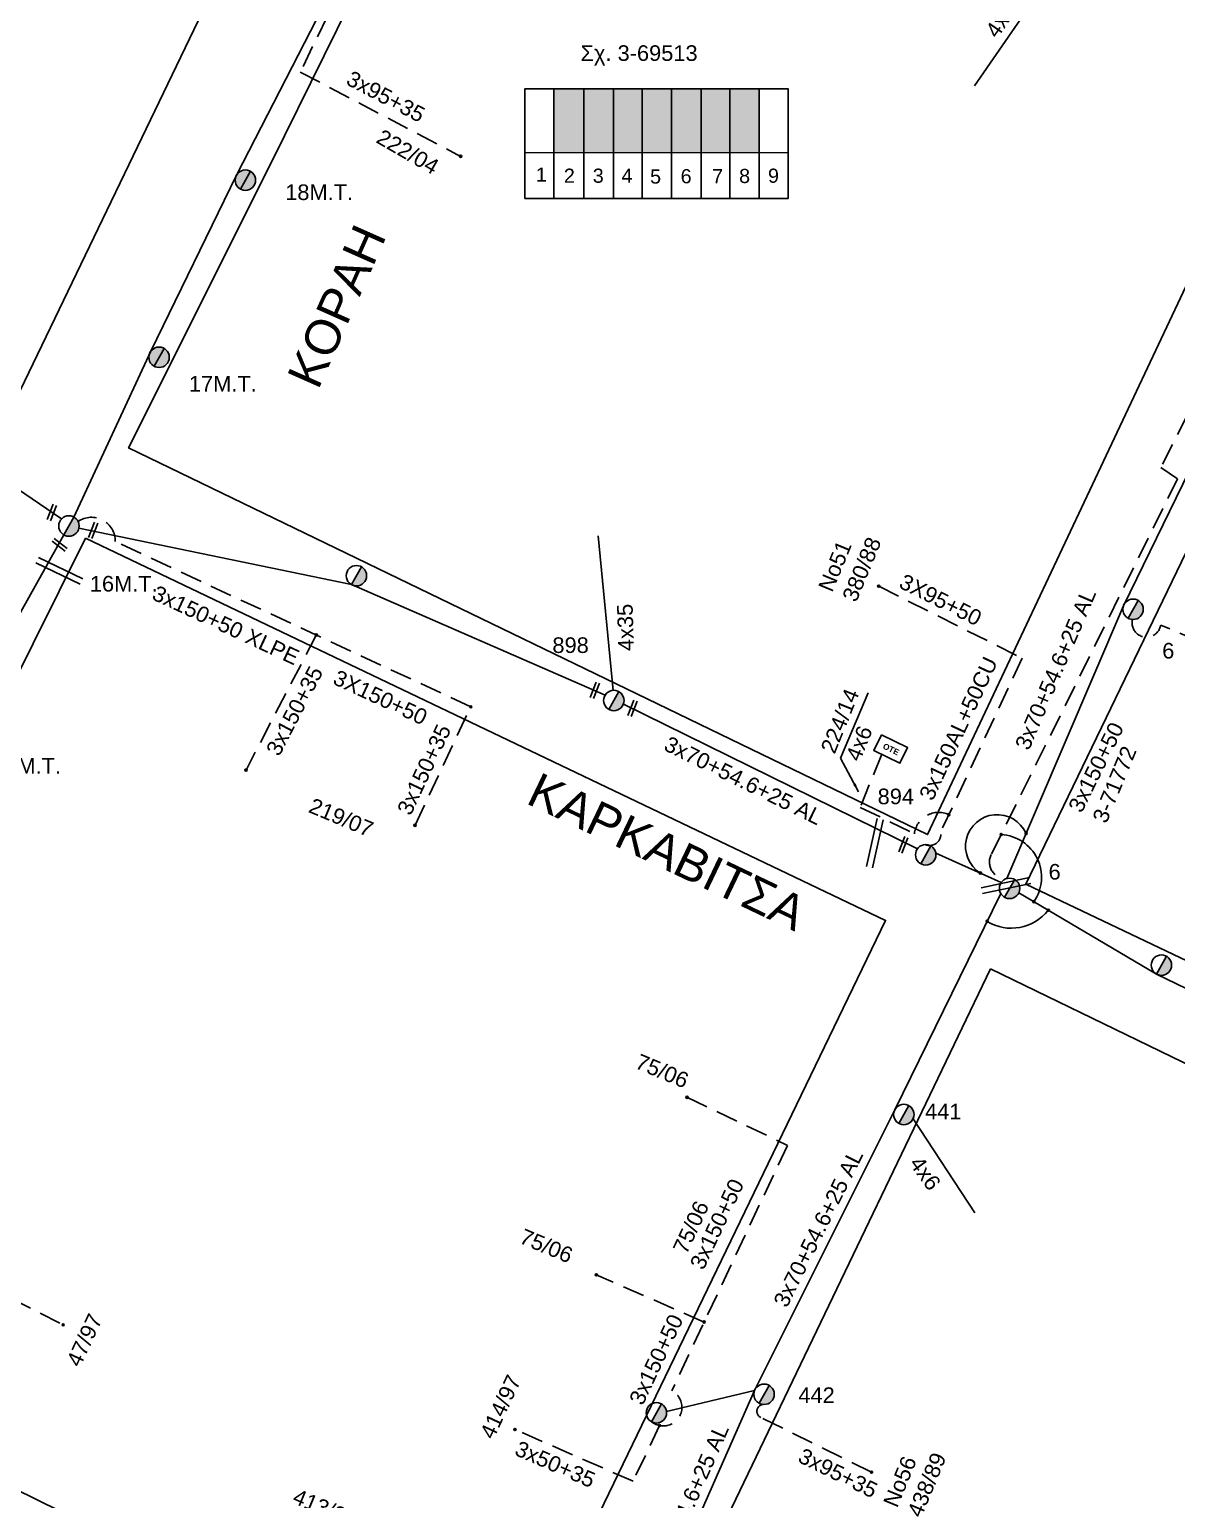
# Model space of a CAD drawing. Header units: millimetres. Extents: x 1020 to 3238, y 796 to 1818.
# Drawn here: x 1616.9 to 1749.1, y 1335.8 to 1505.3 of the extents above; entities that cross this region are included whole.
import ezdxf
from ezdxf.enums import TextEntityAlignment as Align

# ---------------------------------------------------------------- set-up
doc = ezdxf.new("R2010")
doc.units = ezdxf.units.MM
doc.linetypes.add('DASHED', pattern=[19.05, 12.7, -6.35])
for name, color, linetype, lineweight in [('3x150+50', 7, 'Continuous', 30), ('3x150+50 XLPE', 7, 'SYN_LINE', 30), ('3x150AL+35CU', 7, 'Continuous', 30), ('3x150AL+50CU', 7, 'Continuous', 30), ('3x50+35', 7, 'Continuous', 30), ('3x70+54.6+25 AL', 7, 'SYN_LINE', 30), ('3x95+35', 7, 'Continuous', 30), ('3X95+50', 7, 'Continuous', 30), ('4x16', 7, 'Continuous', 30), ('4X35', 7, 'DASHED', 30), ('4x50', 7, 'Continuous', 30), ('4x50+16AL', 7, 'Continuous', 30), ('4x6', 7, 'SYN_LINE', 30), ('Υπόβαθρο ΔΕΗ', 7, 'Continuous', 30)]:
    doc.layers.add(name, color=color, linetype=linetype, lineweight=lineweight)
for name, color, linetype in [('Pillar OTE', 7, 'Continuous'), ('text οδών', 7, 'Continuous'), ('text_kalodion', 7, 'Continuous'), ('Άγνωστα', 7, 'Continuous'), ('ΑΓΝΩΣΤΟ ΥΠΟΓΕΙΟ ΚΑΛΩΔΙΟ', 7, 'DASHED'), ('Επιγραφές - Σχήματα', 7, 'Continuous'), ('Καλώδια ΧΤ   3x150AL+50CU', 7, 'DASHED'), ('Μηχανική τομή', 7, 'Continuous'), ('Στύλος Ξύλινος', 7, 'Continuous'), ('Στύλος Ξύλινος @ 1', 7, 'Continuous'), ('Στύλος ΦΜ', 7, 'Continuous'), ('Στύλος ΦΜ @ 1', 7, 'Continuous'), ('Συνδέσεις', 7, 'Continuous'), ('Τομή', 7, 'Continuous')]:
    doc.layers.add(name, color=color, linetype=linetype)
doc.styles.add('arial', font='arial.ttf')
doc.styles.get("Standard").update_dxf_attribs({"font": 'arial.ttf'})
doc.linetypes.add('SYN_LINE', pattern='A,0.5,-0.0001,["/\\/\\/\\/",Standard,S=0.1,R=0,X=0,Y=-0.05],-0.25', length=0.7501)
doc.dimstyles.new('ISO-25', dxfattribs={"dimtxt": 2.5, "dimasz": 2.5, "dimexe": 1.25, "dimexo": 0.625, "dimtad": 1, "dimtxsty": 'Standard', "dimcen": 2.5, "dimadec": 0, "dimazin": 0, "dimtfac": 1, "dimtmove": 0, "dimatfit": 3, "dimfxl": 1, "dimarcsym": 0})

# ---------------------------------------------------------------- blocks, each defined once
blk = doc.blocks.new('ΥΠΑΡΧΩΝ ΞΥΛΙΝΟΣ ΣΤΥΛΟΣ')
at = {"layer": 'Στύλος Ξύλινος'}
h = blk.add_hatch(color=7, dxfattribs=at)
h.paths.add_polyline_path([(-2.62, 0, 0.270008), (-1.29, -2.28), (1.3, 2.27, 0.576266)])
h.paths.add_polyline_path([(-1.29, -2.28, 0.574793), (2.62, 0, 0.268822), (1.3, 2.27)])
at = {"layer": 'Στύλος Ξύλινος', "color": 7}
blk.add_line((-1.29, -2.28), (1.3, 2.27), dxfattribs=at)
blk.add_circle((0, 0), 2.62, dxfattribs=at)
at = {"layer": 'Στύλος Ξύλινος', "flags": 4}
for tag, p in [('ΑΡΙΘΜΟΣ', (-4.91, 8.6)), ('ΤΥΠΟΣ', (-4.85, 3.39))]:
    blk.add_attdef(tag, p, '', height=4, dxfattribs=at)
blk = doc.blocks.new('ΥΠΑΡΧΩΝ ΤΣΙΜΕΝΤΕΝΙΟΣ ΣΤΥΛΟΣ')
at = {"layer": 'Στύλος ΦΜ'}
blk.add_hatch(color=7, dxfattribs=at).paths.add_polyline_path([(-1.29, -2.28, 0.574793), (2.62, 0, 0.268822), (1.3, 2.27)])
at = {"layer": 'Στύλος ΦΜ', "color": 7}
blk.add_line((-1.29, -2.28), (1.3, 2.27), dxfattribs=at)
blk.add_circle((0, 0), 2.62, dxfattribs=at)
at = {"layer": 'Στύλος ΦΜ', "flags": 4}
for tag, p in [('ΑΡΙΘΜΟΣ', (-4.68, 8.05)), ('ΤΥΠΟΣ', (-4.91, 3.03))]:
    blk.add_attdef(tag, p, '', height=4, dxfattribs=at)
blk = doc.blocks.new('_ΣΥΝΔΕΣΗ')
at = {"layer": 'Συνδέσεις', "linetype": 'SYN_LINE', "ltscale": 40}
blk.add_hatch(color=256, dxfattribs=at).paths.add_polyline_path([(0.5, -0.01, 1), (-0.5, -0.01, 1)])
at = {"layer": 'Συνδέσεις'}
blk.add_circle((0, -0.01), 0.5, dxfattribs=at)
blk = doc.blocks.new('ΤΟΜΗ')
at = {"layer": 'Τομή', "ltscale": 40}
for p, q in [((-5.68, 0), (17.06, 0)), ((-5.68, -2.77), (17.06, -2.77))]:
    blk.add_line(p, q, dxfattribs=at)
blk = doc.blocks.new('ΜΗΧΑΝΙΚΗ ΤΟΜΗ')
at = {"layer": 'Μηχανική τομή', "ltscale": 40}
for p, q in [((-1.89, 0.78), (5.68, 0.78)), ((-1.89, -0.78), (5.68, -0.78))]:
    blk.add_line(p, q, dxfattribs=at)
blk = doc.blocks.new('PILLAR ΟΤΕ')
at = {"layer": 'Pillar OTE', "ltscale": 40}
blk.add_lwpolyline([(-3.31, 2.02), (3.39, 2.02), (3.39, -1.99), (-3.31, -1.99)], close=True, dxfattribs=at)
at = {"layer": 'Pillar OTE', "insert": (-1.81, 0.71), "char_height": 1.3575, "width": 109.961, "attachment_point": 1}
blk.add_mtext('{\\fArial|b1|i0|c161|p34;OTE}', dxfattribs=at)

msp = doc.modelspace()

# ---------------------------------------------------------------- hatches: boundary and pattern name
at = {"layer": 'Καλώδια ΧΤ   3x150AL+50CU', "linetype": 'DASHED', "lineweight": -3, "ltscale": 0.2}
h = msp.add_hatch(color=5, dxfattribs=at)
h.dxf.hatch_style = 1
h.paths.add_polyline_path([(1680.81, 1498.45), (1677.37, 1498.45), (1677.37, 1491.09), (1680.81, 1491.08)])
h = msp.add_hatch(color=27, dxfattribs=at)
h.dxf.hatch_style = 1
h.paths.add_polyline_path([(1680.81, 1491.08), (1684.25, 1491.08), (1684.25, 1498.45), (1680.81, 1498.45)])
h = msp.add_hatch(color=2, dxfattribs=at)
h.dxf.hatch_style = 1
h.paths.add_polyline_path([(1687.54, 1498.45), (1684.25, 1498.45), (1684.25, 1491.08), (1687.54, 1491.08)])
h = msp.add_hatch(color=1, dxfattribs=at)
h.dxf.hatch_style = 1
h.paths.add_polyline_path([(1687.54, 1491.08), (1690.93, 1491.07), (1690.93, 1498.45), (1687.54, 1498.45)])
h = msp.add_hatch(color=133, dxfattribs=at)
h.dxf.hatch_style = 1
h.paths.add_polyline_path([(1690.93, 1491.07), (1694.33, 1491.07), (1694.33, 1498.45), (1690.93, 1498.45)])
h = msp.add_hatch(color=30, dxfattribs=at)
h.dxf.hatch_style = 1
h.paths.add_polyline_path([(1694.27, 1491.07), (1697.66, 1491.07), (1697.66, 1498.45), (1694.27, 1498.45)])
h = msp.add_hatch(color=62, dxfattribs=at)
h.dxf.hatch_style = 1
h.paths.add_polyline_path([(1697.6, 1491.08), (1701, 1491.07), (1701, 1498.45), (1697.6, 1498.45)])

# ---------------------------------------------------------------- linework, layer by layer
at = {"layer": '3x150+50', "color": 6, "linetype": 'DASHED', "lineweight": -3, "ltscale": 0.2}
for points in [[(1791.81, 1485.49), (1795.14, 1493.05), (1772.06, 1503.01, 0.376872), (1769.27, 1498.26), (1747.33, 1454.78), (1749.27, 1453.47), (1727.78, 1410.15, 0.543397), (1729.44, 1407.35)], [(1692.71, 1382.17), (1704.3, 1376.63), (1690.96, 1348.35, -1.112769), (1688.61, 1344.77, 2.301082)]]:
    msp.add_lwpolyline(points, format="xyb", dxfattribs=at)
msp.add_lwpolyline([(1694.69, 1356.26), (1682.26, 1361.71)], dxfattribs=at)
at = {"layer": '3x150+50 XLPE', "color": 1, "linetype": 'DASHED', "lineweight": -3, "ltscale": 0.2}
msp.add_lwpolyline([(1667.79, 1427.19), (1626.81, 1446.24, 0.617502), (1622.53, 1448.55, -679.357629)], format="xyb", dxfattribs=at)
at = {"layer": '3x150AL+35CU', "color": 1, "linetype": 'DASHED', "lineweight": -3, "ltscale": 0.2}
for points in [[(1649.98, 1435.47), (1641.89, 1419.9)], [(1661.37, 1413.54), (1667.79, 1427.19)]]:
    msp.add_lwpolyline(points, dxfattribs=at)
at = {"layer": '3x150AL+50CU', "color": 27, "linetype": 'DASHED', "lineweight": -3, "ltscale": 0.2}
msp.add_lwpolyline([(1731.34, 1432.8), (1721.96, 1412.77, -0.60167), (1720.15, 1411.31, 8.831732)], format="xyb", dxfattribs=at)
at = {"layer": '3x50+35', "color": 6, "linetype": 'DASHED', "lineweight": -3, "ltscale": 0.2}
msp.add_lwpolyline([(1689.55, 1344.33), (1686.5, 1337.91), (1672.88, 1343.88)], dxfattribs=at)
at = {"layer": '3x70+54.6+25 AL', "color": 27, "linetype": 'SYN_LINE', "lineweight": -3, "ltscale": 20}
msp.add_lwpolyline([(1773.23, 1497.63), (1756.72, 1466.89), (1743.02, 1438.85), (1729.57, 1407.39)], dxfattribs=at)
at = {"layer": '3x70+54.6+25 AL', "color": 1, "linetype": 'SYN_LINE', "lineweight": -3, "ltscale": 20}
for points in [[(1620.61, 1448.85), (1587.51, 1471.44), (1555.36, 1491.52)], [(1622.62, 1447.8), (1654.03, 1441.28), (1683.28, 1428.54)]]:
    msp.add_lwpolyline(points, dxfattribs=at)
at = {"layer": '3x70+54.6+25 AL', "color": 27, "linetype": 'SYN_LINE', "lineweight": -3, "ltscale": 10}
msp.add_lwpolyline([(1728.94, 1406.95), (1721.4, 1410.3)], dxfattribs=at)
at = {"layer": '3x70+54.6+25 AL', "color": 6, "linetype": 'SYN_LINE', "lineweight": -3, "ltscale": 20}
msp.add_lwpolyline([(1728.88, 1405.68), (1716.63, 1380.66), (1700.51, 1348.37), (1687.79, 1319.51), (1676.52, 1295.81)], dxfattribs=at)
at = {"layer": '3x70+54.6+25 AL', "color": 6, "linetype": 'SYN_LINE', "lineweight": -3, "ltscale": 10}
msp.add_lwpolyline([(1690.35, 1345.96), (1700.51, 1348.37)], dxfattribs=at)
at = {"layer": '3x95+35', "color": 27, "linetype": 'DASHED', "lineweight": -3, "ltscale": 0.2}
msp.add_lwpolyline([(1657.56, 1515.19, -0.48198), (1651.22, 1506.74), (1648.14, 1500.38), (1666.62, 1490.65)], format="xyb", dxfattribs=at)
at = {"layer": '3x95+35', "color": 6, "linetype": 'DASHED', "lineweight": -3, "ltscale": 0.2}
msp.add_lwpolyline([(1582.58, 1352.05), (1602.09, 1342.03), (1611.37, 1360.72), (1620.8, 1355.94)], dxfattribs=at)
msp.add_lwpolyline([(1713.99, 1338.95), (1701.21, 1345.27, -0.76695), (1701.5, 1346.76, -1.079674)], format="xyb", dxfattribs=at)
at = {"layer": '3X95+50', "color": 27, "linetype": 'DASHED', "lineweight": -3, "ltscale": 0.2}
msp.add_lwpolyline([(1714.81, 1441.1), (1731.34, 1432.8)], dxfattribs=at)
at = {"layer": '4x16', "color": 1, "linetype": 'SYN_LINE', "lineweight": -3, "ltscale": 20}
msp.add_lwpolyline([(1685.38, 1427.51), (1719.28, 1410.82)], dxfattribs=at)
at = {"layer": '4X35', "color": 1, "linetype": 'SYN_LINE', "lineweight": -3, "ltscale": 20}
msp.add_lwpolyline([(1684.19, 1429.09), (1682.49, 1446.92)], dxfattribs=at)
at = {"layer": '4x50', "color": 27, "linetype": 'SYN_LINE', "lineweight": -3, "ltscale": 20}
msp.add_lwpolyline([(1736.2, 1513.79), (1725.86, 1498.79)], dxfattribs=at)
at = {"layer": '4x50', "color": 1, "lineweight": -3, "ltscale": 0.2}
msp.add_lwpolyline([(1651.47, 1509.31), (1640.8, 1488.5), (1630.92, 1468.2), (1622.05, 1449.06)], dxfattribs=at)
at = {"layer": '4x50+16AL', "color": 27, "lineweight": -3, "ltscale": 0.2}
msp.add_lwpolyline([(1555.78, 1315.77), (1563.54, 1333.87), (1570.15, 1346.4), (1580.1, 1365.83), (1594.67, 1395.84), (1607.82, 1423.69), (1620.89, 1447.02)], dxfattribs=at)
at = {"layer": '4x50+16AL', "color": 6, "lineweight": -3, "ltscale": 0.2}
msp.add_lwpolyline([(1730.96, 1405.75), (1746.82, 1396.38), (1781.64, 1379.55), (1814.43, 1365.31)], dxfattribs=at)
at = {"layer": '4x6', "color": 27, "linetype": 'DASHED', "lineweight": -3, "ltscale": 0.2}
msp.add_lwpolyline([(1715.16, 1421.72), (1712.68, 1415.6), (1718.93, 1412.56, -0.509906), (1722.89, 1414.76, 36.972806)], format="xyb", dxfattribs=at)
at = {"layer": '4x6', "color": 6, "linetype": 'SYN_LINE', "lineweight": -3, "ltscale": 15}
msp.add_lwpolyline([(1718.77, 1379.68), (1725.89, 1368.85)], dxfattribs=at)
at = {"layer": 'Pillar OTE', "lineweight": -3, "ltscale": 40}
for points in [[(1674.04, 1485.81), (1674.04, 1498.45), (1704.37, 1498.45), (1704.37, 1485.78), (1674.04, 1485.81)], [(1677.37, 1485.81), (1677.37, 1498.45)], [(1680.81, 1485.8), (1680.81, 1498.45)], [(1684.25, 1485.8), (1684.25, 1498.45)], [(1687.54, 1485.8), (1687.54, 1498.45)], [(1690.93, 1485.79), (1690.93, 1498.45)], [(1694.33, 1485.79), (1694.33, 1498.45)], [(1697.66, 1485.79), (1697.66, 1498.45)], [(1701.05, 1485.78), (1701.05, 1498.45)], [(1674.04, 1491.09), (1704.37, 1491.06)]]:
    msp.add_lwpolyline(points, dxfattribs=at)
at = {"layer": 'ΑΓΝΩΣΤΟ ΥΠΟΓΕΙΟ ΚΑΛΩΔΙΟ', "color": 27, "lineweight": -3, "ltscale": 0.2}
msp.add_lwpolyline([(1769.42, 1427.28), (1747.32, 1436.62, -1.037789), (1744.06, 1437.27, 10.965872)], format="xyb", dxfattribs=at)
at = {"layer": 'Υπόβαθρο ΔΕΗ', "color": 7, "lineweight": -3}
for points in [[(1762.26, 1501.23), (1670.56, 1542.17), (1644.84, 1490), (1628.34, 1457.04), (1720.45, 1412.47)], [(1774.77, 1495.77), (1731.76, 1406.76), (1815.85, 1366.71), (1860.72, 1457.89)], [(1623.38, 1446.62), (1715.6, 1402.57), (1670.76, 1309.67), (1578, 1355.38)], [(1727.68, 1397), (1682.97, 1303.82), (1764.4, 1262.59), (1811.08, 1356.5)]]:
    msp.add_lwpolyline(points, close=True, dxfattribs=at)
for points in [[(1613.85, 1459.52), (1639.85, 1513.6), (1605.39, 1532.11)], [(1710.42, 1421.28), (1713.59, 1428.8)]]:
    msp.add_lwpolyline(points, dxfattribs=at)
at = {"layer": 'Υπόβαθρο ΔΕΗ', "lineweight": -3}
for centre, radius, start, end in [((1728.47, 1411.11), 3.65, 24.2879, 237.6055), ((1728.64, 1407.54), 4.94, 325.279, 86.6277), ((1730.11, 1407.06), 5.39, 238.6351, 322.0215)]:
    msp.add_arc(centre, radius, start, end, dxfattribs=at)

# ---------------------------------------------------------------- block references
at = {"layer": 'Pillar OTE', "xscale": 0.5, "yscale": 0.5, "zscale": 0.5, "rotation": 333.9999999999999}
msp.add_blockref('PILLAR ΟΤΕ', (1716.17, 1422.32), dxfattribs=at)
at = {"layer": 'Μηχανική τομή', "lineweight": -3, "xscale": 0.2499999999999677, "yscale": 0.2499999999999677, "zscale": 0.2499999999999677}
for p, rotation in [((1619.67, 1450.04), 248.7364694778487), ((1624.44, 1447.98), 248.7364694778487), ((1620.77, 1445.57), 141.7517545851351), ((1682.26, 1429.53), 248.7364694778487), ((1686.6, 1427.46), 248.7364694778487), ((1717.82, 1411.72), 248.7364694778487)]:
    msp.add_blockref('ΜΗΧΑΝΙΚΗ ΤΟΜΗ', p, dxfattribs=dict(at, rotation=rotation))
at = {"layer": 'Στύλος Ξύλινος @ 1', "lineweight": -3, "ltscale": 40}
ref = msp.add_blockref('ΥΠΑΡΧΩΝ ΞΥΛΙΝΟΣ ΣΤΥΛΟΣ', (1641.81, 1487.91), dxfattribs=dict(at, xscale=0.4499999999997228, yscale=0.4499999999997228, zscale=0.4499999999997228))
ref.add_attrib('ΤΥΠΟΣ', '18M.T.', (1646.4, 1485.62), dxfattribs={"layer": 'Στύλος Ξύλινος', "height": 1.8, "rotation": 360, "flags": 4})
ref = msp.add_blockref('ΥΠΑΡΧΩΝ ΞΥΛΙΝΟΣ ΣΤΥΛΟΣ', (1631.86, 1467.49), dxfattribs=dict(at, xscale=0.4499999999997228, yscale=0.4499999999997228, zscale=0.4499999999997228))
ref.add_attrib('ΤΥΠΟΣ', '17M.T.', (1635.3, 1463.54), dxfattribs={"layer": 'Στύλος Ξύλινος', "height": 1.8, "rotation": 360, "flags": 4})
ref = msp.add_blockref('ΥΠΑΡΧΩΝ ΞΥΛΙΝΟΣ ΣΤΥΛΟΣ', (1608.95, 1423.38), dxfattribs=dict(at, xscale=0.4499999999995559, yscale=0.4499999999995559, zscale=0.4499999999995559))
ref.add_attrib('ΤΥΠΟΣ', '15M.T.', (1612.74, 1419.48), dxfattribs={"layer": 'Στύλος Ξύλινος', "height": 1.8, "flags": 4})
at = {"layer": 'Στύλος ΦΜ @ 1', "lineweight": -3, "ltscale": 40}
ref = msp.add_blockref('ΥΠΑΡΧΩΝ ΤΣΙΜΕΝΤΕΝΙΟΣ ΣΤΥΛΟΣ', (1621.47, 1448.04), dxfattribs=dict(at, xscale=0.4499999999999024, yscale=0.4499999999999024, zscale=0.4499999999999024))
ref.add_attrib('ΤΥΠΟΣ', '16M.T.', (1623.88, 1440.48), dxfattribs={"layer": 'Στύλος ΦΜ', "height": 1.8, "flags": 4})
for p, xscale, yscale, zscale in [((1654.61, 1442.31), 0.4499999999999024, 0.4499999999999024, 0.4499999999999024), ((1747.4, 1397.41), 0.4500000000000229, 0.4500000000000229, 0.4500000000000229), ((1689.19, 1345.8), 0.4500000000000842, 0.4500000000000842, 0.4500000000000842)]:
    msp.add_blockref('ΥΠΑΡΧΩΝ ΤΣΙΜΕΝΤΕΝΙΟΣ ΣΤΥΛΟΣ', p, dxfattribs=dict(at, xscale=xscale, yscale=yscale, zscale=zscale))
ref = msp.add_blockref('ΥΠΑΡΧΩΝ ΤΣΙΜΕΝΤΕΝΙΟΣ ΣΤΥΛΟΣ', (1744.13, 1438.44), dxfattribs=dict(at, xscale=0.4500000000000229, yscale=0.4500000000000229, zscale=0.4500000000000229))
ref.add_attrib('ΤΥΠΟΣ', '6', (1747.49, 1432.76), dxfattribs={"layer": 'Στύλος ΦΜ', "height": 1.8, "flags": 4})
ref = msp.add_blockref('ΥΠΑΡΧΩΝ ΤΣΙΜΕΝΤΕΝΙΟΣ ΣΤΥΛΟΣ', (1684.28, 1427.92), dxfattribs=dict(at, xscale=0.4499999999999024, yscale=0.4499999999999024, zscale=0.4499999999999024))
ref.add_attrib('ΤΥΠΟΣ', '898', (1677.2, 1433.4), dxfattribs={"layer": 'Στύλος ΦΜ', "height": 1.8, "flags": 4})
ref = msp.add_blockref('ΥΠΑΡΧΩΝ ΤΣΙΜΕΝΤΕΝΙΟΣ ΣΤΥΛΟΣ', (1720.23, 1410.13), dxfattribs=dict(at, xscale=0.4499999999999024, yscale=0.4499999999999024, zscale=0.4499999999999024))
ref.add_attrib('ΤΥΠΟΣ', '894', (1714.69, 1415.96), dxfattribs={"layer": 'Στύλος ΦΜ', "height": 1.8, "flags": 4})
ref = msp.add_blockref('ΥΠΑΡΧΩΝ ΤΣΙΜΕΝΤΕΝΙΟΣ ΣΤΥΛΟΣ', (1729.9, 1406.26), dxfattribs=dict(at, xscale=0.4500000000000229, yscale=0.4500000000000229, zscale=0.4500000000000229))
ref.add_attrib('ΤΥΠΟΣ', '6', (1734.39, 1407.27), dxfattribs={"layer": 'Στύλος ΦΜ', "height": 1.8, "flags": 4})
ref = msp.add_blockref('ΥΠΑΡΧΩΝ ΤΣΙΜΕΝΤΕΝΙΟΣ ΣΤΥΛΟΣ', (1717.71, 1380.19), dxfattribs=dict(at, xscale=0.4500000000000229, yscale=0.4500000000000229, zscale=0.4500000000000229))
ref.add_attrib('ΤΥΠΟΣ', '441', (1720.15, 1379.64), dxfattribs={"layer": 'Στύλος ΦΜ', "height": 1.8, "flags": 4})
ref = msp.add_blockref('ΥΠΑΡΧΩΝ ΤΣΙΜΕΝΤΕΝΙΟΣ ΣΤΥΛΟΣ', (1701.6, 1347.93), dxfattribs=dict(at, xscale=0.4500000000000229, yscale=0.4500000000000229, zscale=0.4500000000000229))
ref.add_attrib('ΤΥΠΟΣ', '442', (1705.55, 1346.93), dxfattribs={"layer": 'Στύλος ΦΜ', "height": 1.8, "flags": 4})
at = {"layer": 'Συνδέσεις', "lineweight": -3, "xscale": 0.25, "yscale": 0.25, "zscale": 0.25}
for p in [(1666.62, 1490.66), (1714.81, 1441.1), (1649.98, 1435.47), (1667.79, 1427.2), (1641.89, 1419.9), (1661.37, 1413.54), (1722.9, 1414.76), (1728.93, 1412.47), (1731.8, 1412.61), (1726.52, 1408.03), (1732.7, 1404.73), (1734.36, 1403.75), (1727.31, 1402.46), (1692.71, 1382.17), (1682.27, 1361.71), (1620.8, 1355.94), (1694.69, 1356.26), (1689.55, 1344.33), (1672.88, 1343.88), (1713.99, 1338.96)]:
    msp.add_blockref('_ΣΥΝΔΕΣΗ', p, dxfattribs=at)
at = {"layer": 'Τομή', "lineweight": -3}
for p, xscale, yscale, zscale, rotation in [((1621.49, 1441.94), 0.2499999999999996, 0.2499999999999996, 0.2499999999999996, 154.1810719421401), ((1713.72, 1410.16), 0.2499999999999996, 0.2499999999999996, 0.2499999999999996, 77.52959051563727), ((1728.02, 1406.62), 0.2499999999999997, 0.2499999999999997, 0.2499999999999997, 11.83242155986915)]:
    msp.add_blockref('ΤΟΜΗ', p, dxfattribs=dict(at, xscale=xscale, yscale=yscale, zscale=zscale, rotation=rotation))

# ---------------------------------------------------------------- texts
at = {"lineweight": -3, "ltscale": 30, "char_height": 1.63, "width": 11.2573, "attachment_point": 1}
for s, insert in [('1', (1675.29, 1489.37)), ('2', (1678.52, 1489.24)), ('3', (1681.85, 1489.24)), ('4', (1685.16, 1489.24)), ('5', (1688.46, 1489.15)), ('6', (1691.98, 1489.18)), ('7', (1695.61, 1489.18)), ('8', (1698.72, 1489.21)), ('9', (1702.05, 1489.24))]:
    msp.add_mtext(s, dxfattribs=dict(at, insert=insert))
at = {"layer": 'text οδών', "lineweight": -3}
for s, rotation, p in [('ΚΟΡΑΗ', 66.0473, (1652.33, 1473.38)), ('ΚΑΡΚΑΒΙΤΣΑ', 334.4701, (1690.44, 1410.5))]:
    msp.add_text(s, height=4, rotation=rotation, dxfattribs=at).set_placement(p, align=Align.MIDDLE_CENTER)
at = {"layer": 'text_kalodion', "linetype": 'Continuous', "lineweight": -3, "ltscale": 0.2}
for s, rotation, p in [('4x50', 55.405, (1729.27, 1506.91)), ('3x95+35', 332.193, (1658, 1497.56)), ('3x150+50 XLPE', 335.0766, (1639.57, 1436.61)), ('3X95+50', 333.3635, (1721.95, 1439.53)), ('3x70+54.6+25 AL', 66.8418, (1735.19, 1431.54)), ('4x35', 91.7011, (1685.62, 1436.34)), ('3x150AL+50CU', 64.9096, (1723.99, 1424.7)), ('3x150+35', 62.5477, (1647.47, 1426.73)), ('3X150+50', 335.0766, (1657.37, 1428.28)), ('3x150+35', 64.8299, (1662.4, 1419.96)), ('4x6', 67.9432, (1712.55, 1422.98)), ('3x150+50', 63.6123, (1739.86, 1420.23)), ('3x70+54.6+25 AL', 333.7897, (1699.21, 1418.7)), ('3x70+54.6+25 AL', 63.4772, (1707.84, 1367.09)), ('4x6', 305.7396, (1720.18, 1373.42)), ('3x150+50', 64.7398, (1696.16, 1367.56)), ('3x150+50', 64.7398, (1689.16, 1351.95)), ('3x50+35', 336.3383, (1677.53, 1339.87)), ('3x70+54.6+25 AL', 66.2163, (1692.77, 1335.27)), ('3x95+35', 333.6905, (1710.12, 1338.86))]:
    msp.add_text(s, height=1.8, rotation=rotation, dxfattribs=at).set_placement(p, align=Align.MIDDLE_CENTER)
at = {"layer": 'text_kalodion', "linetype": 'Continuous', "lineweight": -3, "ltscale": 0.2, "insert": (1708.06, 1422.34), "char_height": 1.8, "width": 9.1232, "attachment_point": 1, "rotation": 67.9432}
msp.add_mtext('224/14', dxfattribs=at)
at = {"layer": 'Άγνωστα', "color": 7, "lineweight": -3, "insert": (1680.44, 1503.46), "char_height": 1.8, "width": 4.551914400963142e-14, "attachment_point": 1}
msp.add_mtext('Σχ. 3-69513', dxfattribs=at)
at = {"layer": 'Υπόβαθρο ΔΕΗ', "lineweight": -3, "char_height": 1.8, "width": 9.1232, "attachment_point": 1, "style": 'arial'}
for s, insert, rotation in [('222/04', (1657.65, 1493.88), 330.0958), ('No51\\P380/88', (1707.78, 1440.99), 67.5143), ('3-71772', (1739.39, 1414.33), 67.5143), ('219/07', (1649.66, 1416.75), 337.3132), ('75/06', (1687.3, 1387.25), 337.3132), ('75/06', (1691.02, 1364.73), 65), ('75/06', (1673.95, 1367.09), 337.3132), ('47/97', (1621.11, 1351.71), 65), ('414/97', (1668.77, 1343.39), 65), ('No56\\P438/89', (1715.27, 1335.44), 67.5143), ('413/97', (1647.81, 1337.11), 337.3132)]:
    msp.add_mtext(s, dxfattribs=dict(at, insert=insert, rotation=rotation))

# ---------------------------------------------------------------- leaders
at = {"layer": 'Επιγραφές - Σχήματα', "ltscale": 40}
msp.add_leader([(1712.49, 1417.38), (1710.42, 1421.28)], dimstyle='ISO-25', override={"dimasz": 1, "dimtad": 0}, dxfattribs=at)

doc.saveas('drawing.dxf')
